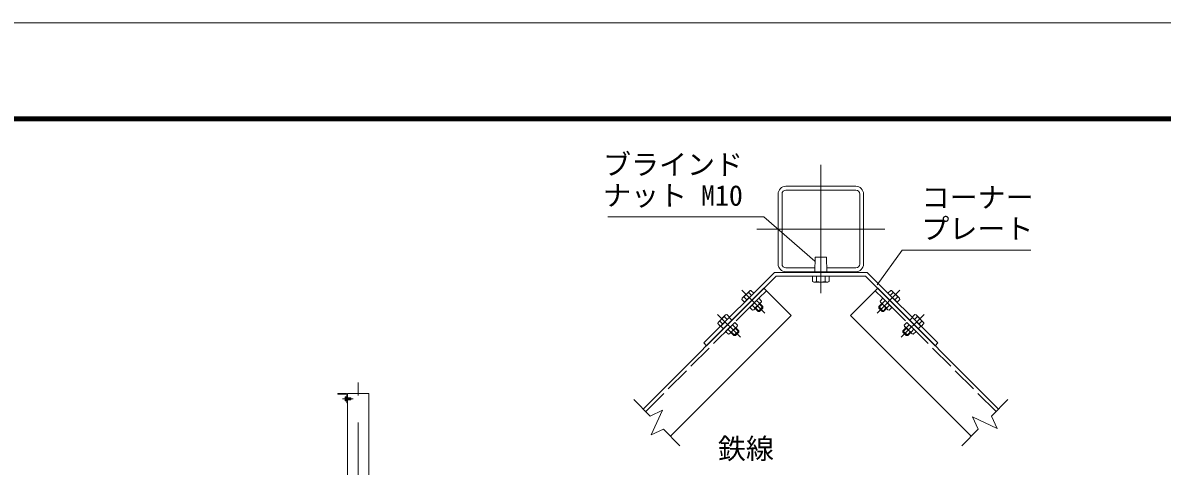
# Model space of a CAD drawing. Units: millimetres at full size; details may follow other scales. Extents: x -8400 to 8400, y -5940 to 5940.
# Drawn here: x -985 to 4354, y 3863 to 5940 of the extents above; entities that cross this region are included whole.
import ezdxf
from ezdxf.enums import TextEntityAlignment as Align

# ---------------------------------------------------------------- set-up
doc = ezdxf.new("R2010")
doc.units = ezdxf.units.MM
doc.header["$LTSCALE"] = 20
doc.linetypes.add('DASHED', pattern=[7.5, 6, -1.5])
doc.linetypes.add('USER1', pattern=[50.8, 31.75, -6.35, 6.35, -6.35])
for name, color, linetype, lineweight in [('0-0_D-STR1', 1, 'Continuous', 18), ('0-1_D-BMK', 2, 'USER1', 13), ('0-2_D-STR3', 3, 'Continuous', 13), ('0-4_D-STR-DIM', 7, 'Continuous', 13), ('0-8_D-STR-TXT', 7, 'Continuous', 13), ('0-C_D-TTL', 7, 'Continuous', 18)]:
    doc.layers.add(name, color=color, linetype=linetype, lineweight=lineweight)
doc.styles.add('ＭＳ ゴシック', font='')
doc.styles.get('ＭＳ ゴシック').set_extended_font_data('MS Gothic')

msp = doc.modelspace()

# ---------------------------------------------------------------- linework, layer by layer
at = {"layer": '0-0_D-STR1'}
for p, q in [((2554.62, 5137.9), (2554.62, 4809.9)), ((2572.62, 5137.9), (2572.62, 4809.9)), ((2918.62, 5173.9), (2590.62, 5173.9)), ((2918.62, 5155.9), (2590.62, 5155.9)), ((2936.62, 4809.9), (2936.62, 5137.9)), ((2954.62, 4809.9), (2954.62, 5137.9)), ((2590.62, 4791.9), (2727.05, 4791.9)), ((2590.62, 4773.9), (2918.62, 4773.9)), ((2782.18, 4791.9), (2918.62, 4791.9)), ((1922.36, 4130.45), (2488.05, 4696.14)), ((2488.05, 4696.14), (2615.33, 4568.86)), ((3021.19, 4696.14), (2893.91, 4568.86)), ((3586.87, 4130.45), (3021.19, 4696.14)), ((2049.64, 4003.17), (2615.33, 4568.86)), ((3459.59, 4003.17), (2893.91, 4568.86)), ((491.52, 4203.61), (491.52, 4202.61)), ((491.52, 4203.61), (531.52, 4203.61)), ((494.52, 4199.61), (528.02, 4199.61)), ((532.52, 4195.11), (532.52, 4161.61)), ((536.52, 4198.61), (536.52, 4158.61)), ((535.52, 4158.61), (536.52, 4158.61))]:
    msp.add_line(p, q, dxfattribs=at)
at = {"layer": '0-0_D-STR1', "linetype": 'DASHED'}
for p, q in [((1933.68, 4119.14), (2499.36, 4684.82)), ((3575.56, 4119.14), (3009.87, 4684.82))]:
    msp.add_line(p, q, dxfattribs=at)
at = {"layer": '0-0_D-STR1'}
msp.add_lwpolyline([(636.52, 4203.61), (536.52, 4203.61), (536.52, -1596.39), (636.52, -1596.39)], close=True, dxfattribs=at)
for centre, radius, start, end in [((2590.62, 5137.9), 36, 90, 180), ((2590.62, 5137.9), 18, 90, 180), ((2918.62, 5137.9), 36, 0, 90), ((2918.62, 5137.9), 18, 0, 90), ((2590.62, 4809.9), 36, 180, 270), ((2590.62, 4809.9), 18, 180, 270), ((2918.62, 4809.9), 18, 270, 0), ((2918.62, 4809.9), 36, 270, 0), ((494.52, 4202.61), 3, 180, 270), ((528.02, 4195.11), 4.5, 0, 90), ((531.52, 4198.61), 5, 0, 90), ((535.52, 4161.61), 3, 180, 270)]:
    msp.add_arc(centre, radius, start, end, dxfattribs=at)
at = {"layer": '0-1_D-BMK'}
for p, q in [((2754.62, 5274.23), (2754.62, 4673.58)), ((2454.29, 4973.9), (3054.94, 4973.9)), ((2383.89, 4687.16), (2491.37, 4579.68)), ((3125.35, 4687.16), (3017.87, 4579.68)), ((2270.75, 4574.03), (2378.23, 4466.54)), ((3238.49, 4574.03), (3131.01, 4466.54)), ((586.52, -1647.39), (586.52, 4254.61)), ((563.42, 4178.61), (513.42, 4178.61))]:
    msp.add_line(p, q, dxfattribs=at)
at = {"layer": '0-2_D-STR3'}
for p, q in [((2728.62, 4841.9), (2726.62, 4773.9)), ((2728.62, 4841.9), (2780.62, 4841.9)), ((2537.16, 4770.7), (2206.62, 4440.16)), ((2544.62, 4752.7), (2219.35, 4427.44)), ((2537.16, 4770.7), (2972.07, 4770.7)), ((2715.36, 4728.32), (2715.36, 4752.7)), ((2715.36, 4752.7), (2793.88, 4752.7)), ((2726.62, 4770.7), (2782.62, 4770.7)), ((2734.99, 4728.32), (2734.99, 4752.7)), ((2774.25, 4728.32), (2774.25, 4752.7)), ((2793.88, 4728.32), (2793.88, 4752.7)), ((2721.62, 4724.7), (2715.36, 4728.32)), ((2721.62, 4724.7), (2787.62, 4724.7)), ((2787.62, 4724.7), (2793.88, 4728.32)), ((2385.94, 4649.47), (2384.5, 4644.09)), ((2421.58, 4685.11), (2385.94, 4649.47)), ((2408.14, 4641.68), (2395.12, 4654.7)), ((2439.98, 4673.52), (2397.52, 4631.07)), ((2429.37, 4662.91), (2416.35, 4675.93)), ((2464.02, 4649.48), (2421.57, 4607.02)), ((2421.58, 4685.11), (2426.96, 4686.55)), ((2439.98, 4673.52), (2426.96, 4686.55)), ((2464.02, 4649.48), (2477.05, 4636.46)), ((3045.21, 4649.48), (3032.19, 4636.46)), ((3045.21, 4649.48), (3087.67, 4607.02)), ((3069.25, 4673.52), (3082.28, 4686.55)), ((3069.25, 4673.52), (3111.71, 4631.07)), ((3079.87, 4662.91), (3092.89, 4675.93)), ((3087.66, 4685.11), (3082.28, 4686.55)), ((3087.66, 4685.11), (3123.29, 4649.47)), ((3101.1, 4641.68), (3114.12, 4654.7)), ((3123.29, 4649.47), (3124.73, 4644.09)), ((2397.52, 4631.07), (2384.5, 4644.09)), ((2421.57, 4607.02), (2434.59, 4594)), ((2432.18, 4617.64), (2445.2, 4604.62)), ((2439.97, 4595.44), (2434.59, 4594)), ((2475.6, 4631.08), (2439.97, 4595.44)), ((2446.47, 4601.95), (2460.61, 4587.81)), ((2448.59, 4604.07), (2464.86, 4587.81)), ((2453.41, 4638.87), (2466.43, 4625.85)), ((2483.24, 4610.43), (2460.61, 4587.81)), ((2466.98, 4622.46), (2483.24, 4606.19)), ((2483.24, 4603.65), (2467.4, 4587.81)), ((2469.1, 4624.58), (2483.24, 4610.43)), ((2475.6, 4631.08), (2477.05, 4636.46)), ((2483.24, 4610.43), (2483.24, 4603.65)), ((3040.14, 4624.58), (3026, 4610.43)), ((3042.26, 4622.46), (3026, 4606.19)), ((3026, 4610.43), (3026, 4603.65)), ((3026, 4610.43), (3048.62, 4587.81)), ((3026, 4603.65), (3041.83, 4587.81)), ((3033.63, 4631.08), (3032.19, 4636.46)), ((3033.63, 4631.08), (3069.27, 4595.44)), ((3055.83, 4638.87), (3042.81, 4625.85)), ((3060.64, 4604.07), (3044.38, 4587.81)), ((3062.76, 4601.95), (3048.62, 4587.81)), ((3077.06, 4617.64), (3064.03, 4604.62)), ((3069.27, 4595.44), (3074.65, 4594)), ((3087.67, 4607.02), (3074.65, 4594)), ((3111.71, 4631.07), (3124.73, 4644.09)), ((2308.44, 4571.97), (2272.81, 4536.33)), ((2295, 4528.54), (2281.98, 4541.57)), ((2326.85, 4560.39), (2284.39, 4517.93)), ((2316.23, 4549.77), (2303.21, 4562.79)), ((2308.44, 4571.97), (2313.82, 4573.41)), ((2326.85, 4560.39), (2313.82, 4573.41)), ((2325.42, 4558.96), (2338.14, 4546.23)), ((2460.61, 4587.81), (2467.4, 4587.81)), ((3048.62, 4587.81), (3041.83, 4587.81)), ((3183.82, 4558.96), (3171.09, 4546.23)), ((3182.39, 4560.39), (3195.41, 4573.41)), ((3182.39, 4560.39), (3224.85, 4517.93)), ((3193.01, 4549.77), (3206.03, 4562.79)), ((3200.79, 4571.97), (3195.41, 4573.41)), ((3200.79, 4571.97), (3236.43, 4536.33)), ((3214.24, 4528.54), (3227.26, 4541.57)), ((2272.81, 4536.33), (2271.37, 4530.95)), ((2284.39, 4517.93), (2271.37, 4530.95)), ((2285.82, 4519.36), (2298.55, 4506.63)), ((2350.89, 4536.35), (2308.43, 4493.89)), ((2308.43, 4493.89), (2321.45, 4480.87)), ((2319.04, 4504.5), (2332.07, 4491.48)), ((2362.47, 4517.95), (2326.83, 4482.31)), ((2333.33, 4488.81), (2347.48, 4474.67)), ((2335.46, 4490.93), (2351.72, 4474.67)), ((2340.27, 4525.73), (2353.29, 4512.71)), ((2370.1, 4497.3), (2347.48, 4474.67)), ((2350.89, 4536.35), (2363.91, 4523.32)), ((2353.84, 4509.32), (2370.1, 4493.05)), ((2370.1, 4490.51), (2354.27, 4474.67)), ((2355.96, 4511.44), (2370.1, 4497.3)), ((2362.47, 4517.95), (2363.91, 4523.32)), ((2370.1, 4497.3), (2370.1, 4490.51)), ((3153.27, 4511.44), (3139.13, 4497.3)), ((3155.4, 4509.32), (3139.13, 4493.05)), ((3139.13, 4497.3), (3139.13, 4490.51)), ((3139.13, 4497.3), (3161.76, 4474.67)), ((3139.13, 4490.51), (3154.97, 4474.67)), ((3158.35, 4536.35), (3145.33, 4523.32)), ((3146.77, 4517.95), (3145.33, 4523.32)), ((3146.77, 4517.95), (3182.41, 4482.31)), ((3168.96, 4525.73), (3155.94, 4512.71)), ((3173.78, 4490.93), (3157.52, 4474.67)), ((3158.35, 4536.35), (3200.81, 4493.89)), ((3175.9, 4488.81), (3161.76, 4474.67)), ((3190.19, 4504.5), (3177.17, 4491.48)), ((3200.81, 4493.89), (3187.79, 4480.87)), ((3223.42, 4519.36), (3210.69, 4506.63)), ((3224.85, 4517.93), (3237.87, 4530.95)), ((3236.43, 4536.33), (3237.87, 4530.95)), ((2206.62, 4440.16), (2219.35, 4427.44)), ((2326.83, 4482.31), (2321.45, 4480.87)), ((2347.48, 4474.67), (2354.27, 4474.67)), ((3161.76, 4474.67), (3154.97, 4474.67)), ((3182.41, 4482.31), (3187.79, 4480.87)), ((525.52, 4186.86), (526.42, 4188.42)), ((525.52, 4186.86), (525.52, 4170.36)), ((525.52, 4170.36), (526.42, 4168.79)), ((526.42, 4188.42), (532.52, 4188.42)), ((526.42, 4183.52), (532.52, 4183.52)), ((526.42, 4173.7), (532.52, 4173.7)), ((526.42, 4168.79), (532.52, 4168.79)), ((532.52, 4188.42), (532.52, 4168.79)), ((536.52, 4183.61), (551.02, 4183.61)), ((536.52, 4182.71), (551.92, 4182.71)), ((536.52, 4174.51), (551.92, 4174.51)), ((536.52, 4173.61), (551.02, 4173.61)), ((551.02, 4183.61), (552.52, 4182.11)), ((552.52, 4182.11), (552.52, 4175.11))]:
    msp.add_line(p, q, dxfattribs=at)
for points in [[(2726.62, 4773.9), (2782.62, 4773.9), (2780.62, 4841.9)], [(2544.62, 4752.7), (2964.62, 4752.7), (3289.89, 4427.44)], [(2972.07, 4770.7), (3302.62, 4440.16), (3289.89, 4427.44)], [(551.02, 4183.61), (551.02, 4173.61), (552.52, 4175.11)]]:
    msp.add_lwpolyline(points, dxfattribs=at)
for centre, radius, start, end in [((2726.62, 4772.3), 1.6, 90, 270), ((2782.62, 4772.3), 1.6, 270, 90), ((2725.17, 4742.66), 17.38, 235.61575, 304.38425), ((2754.62, 4790.25), 64.96, 252.41205, 287.58795), ((2784.06, 4742.66), 17.38, 235.61575, 304.38425), ((2397.57, 4641.64), 13.29, 100.61585, 169.38415), ((2439.22, 4631.83), 49.68, 117.4121, 152.5879), ((2429.41, 4673.48), 13.29, 100.61585, 169.38415), ((3079.83, 4673.48), 13.29, 10.61585, 79.38415), ((3070.02, 4631.83), 49.68, 27.4121, 62.5879), ((3111.67, 4641.64), 13.29, 10.61585, 79.38415), ((2432.14, 4607.07), 13.29, 280.61585, 349.38415), ((2422.33, 4648.72), 49.68, 297.4121, 332.5879), ((2463.98, 4638.91), 13.29, 280.61585, 349.38415), ((3045.25, 4638.91), 13.29, 190.61585, 259.38415), ((3086.91, 4648.72), 49.68, 207.4121, 242.5879), ((3077.1, 4607.07), 13.29, 190.61585, 259.38415), ((2284.43, 4528.5), 13.29, 100.61585, 169.38415), ((2326.08, 4518.69), 49.68, 117.4121, 152.5879), ((2316.27, 4560.35), 13.29, 100.61585, 169.38415), ((3192.97, 4560.35), 13.29, 10.61585, 79.38415), ((3183.16, 4518.69), 49.68, 27.4121, 62.5879), ((3224.81, 4528.5), 13.29, 10.61585, 79.38415), ((2319, 4493.93), 13.29, 280.61585, 349.38415), ((2309.19, 4535.58), 49.68, 297.4121, 332.5879), ((2350.85, 4525.77), 13.29, 280.61585, 349.38415), ((3158.39, 4525.77), 13.29, 190.61585, 259.38415), ((3200.04, 4535.58), 49.68, 207.4121, 242.5879), ((3190.23, 4493.93), 13.29, 190.61585, 259.38415), ((530.01, 4185.97), 4.34, 145.61575, 214.38425), ((541.9, 4178.61), 16.24, 162.41205, 197.58795), ((530.01, 4171.25), 4.34, 145.61575, 214.38425)]:
    msp.add_arc(centre, radius, start, end, dxfattribs=at)
at = {"layer": '0-4_D-STR-DIM'}
for p, q in [((1877.82, 4175), (1955.17, 4097.65)), ((3631.42, 4175), (3554.07, 4097.65)), ((1955.17, 4097.65), (2012.95, 4124.59)), ((2012.95, 4124.59), (1959.06, 4009.03)), ((3465.46, 4093.75), (3492.4, 4035.97)), ((3581.01, 4039.87), (3465.46, 4093.75)), ((3554.07, 4097.65), (3581.01, 4039.87)), ((1959.06, 4009.03), (2016.84, 4035.97)), ((2016.84, 4035.97), (2094.19, 3958.62)), ((3492.4, 4035.97), (3415.05, 3958.62))]:
    msp.add_line(p, q, dxfattribs=at)
at = {"layer": '0-8_D-STR-TXT'}
for points in [[(1755.74, 5031.07), (2487.53, 5031.07), (2726.51, 4822.85)], [(3738.25, 4875), (3135.39, 4875), (3018.49, 4712.56)]]:
    msp.add_lwpolyline(points, dxfattribs=at)
at = {"layer": '0-C_D-TTL', "color": 2}
msp.add_lwpolyline([(-8400, 5940), (8400, 5940), (8400, -5940), (-8400, -5940)], close=True, dxfattribs=at)
at = {"layer": '0-C_D-TTL'}
for points in [[(-7860, 5500), (7860, 5500), (7860, -5500), (-7860, -5500)], [(-7855, 5495), (7855, 5495), (7855, -5495), (-7855, -5495)], [(-7850, 5490), (7850, 5490), (7850, -5490), (-7850, -5490)], [(-7845, 5485), (7845, 5485), (7845, -5485), (-7845, -5485)], [(-7840, 5480), (7840, 5480), (7840, -5480), (-7840, -5480)]]:
    msp.add_lwpolyline(points, close=True, dxfattribs=at)

# ---------------------------------------------------------------- texts
at = {"layer": '0-8_D-STR-TXT', "style": 'ＭＳ ゴシック'}
for s, p in [('ブラインド', (1733.91, 5199.43)), ('ナット M10', (1733.91, 5054.21)), ('コーナー', (3227.09, 5045.39)), ('プレート', (3225.56, 4898.39)), ('鉄線', (2272.33, 3868.19))]:
    msp.add_text(s, height=96.19, dxfattribs=at).set_placement(p, align=Align.BOTTOM_LEFT)

doc.saveas('drawing.dxf')
